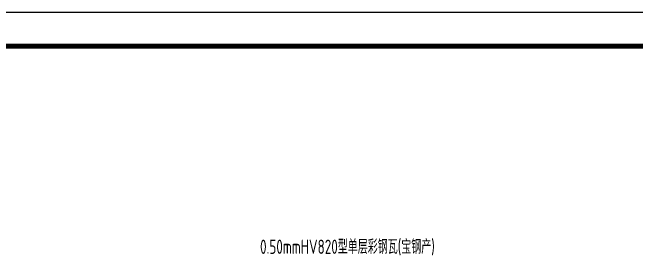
# Model space of a CAD drawing. Extents: x 180850 to 1400258, y 48356 to 327067.
# Drawn here: x 840360 to 860045, y 288329 to 295984 of the extents above; entities that cross this region are included whole.
import ezdxf

# ---------------------------------------------------------------- set-up
doc = ezdxf.new("R2010")
doc.units = 0
doc.header["$LTSCALE"] = 1000
doc.layers.add('PUB_TITLE', color=4, linetype='Continuous')
doc.layers.add('TEXT', color=7, linetype='Continuous')
doc.styles.add('C', font='tssdeng.shx', dxfattribs={"height": 3, "bigfont": 'tssdchn.shx'})

msp = doc.modelspace()

# ---------------------------------------------------------------- linework, layer by layer
at = {"layer": 'PUB_TITLE'}
msp.add_lwpolyline([(797760.1818366298, 232984.1570315323), (886860.1818366298, 232984.1570315323), (886860.1818366298, 295984.1570315323), (797760.1818366298, 295984.1570315323)], close=True, dxfattribs=at)
at = {"layer": 'PUB_TITLE', "const_width": 159.09075}
msp.add_lwpolyline([(799875.4188366296, 234044.7935315323), (799875.4188366296, 294923.5205315323), (885360.1818366298, 294923.5205315323), (885360.1818366298, 234044.7935315323)], close=True, dxfattribs=at)

# ---------------------------------------------------------------- texts
at = {"layer": 'TEXT', "style": 'C', "width": 0.7}
msp.add_text('0.50mmHV820型单层彩钢瓦(宝钢产)', height=450.0000000374999, dxfattribs=at).set_placement((848169.9035558146, 288379.2583269326, -0.8588636219624313))

doc.saveas('drawing.dxf')
